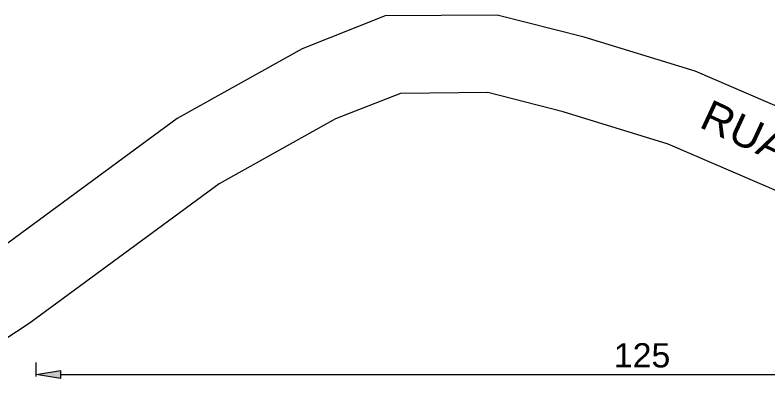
# Model space of a CAD drawing. Header units: metres. Extents: x 5 to 242, y -3 to 162.
# Drawn here: x 91.9 to 169.6, y 124 to 162.3 of the extents above; entities that cross this region are included whole.
import ezdxf

# ---------------------------------------------------------------- set-up
doc = ezdxf.new("R2010")
doc.units = ezdxf.units.M
doc.layers.add('1053_ARQ_BASE_MATADOURO_dwg', color=7, linetype='Continuous', lineweight=5, true_color=0x767676)
doc.layers.add('A-TEXTO1', color=7, linetype='Continuous', lineweight=5)
doc.styles.add('Arial_11', font='arial.ttf', dxfattribs={"height": 2.5})
doc.styles.add('Arial_8', font='arial.ttf', dxfattribs={"height": 3.169226})

# ---------------------------------------------------------------- blocks, each defined once
blk = doc.blocks.new('1053_ARQ_BASE_MATADOURO_dwg_arq geral tgov-4039641-TÉRREO 1_20')
at = {"lineweight": 5, "true_color": 0xaaaaaa}
blk.add_hatch(color=253, dxfattribs=at).paths.add_polyline_path([(-60, 41.568), (-62.5, 41.984), (-60, 42.401)])
at = {"color": 253, "lineweight": 5, "true_color": 0xaaaaaa}
for p, q in [((-62.5, 41.784), (-62.5, 43.234)), ((-62.5, 41.984), (-60, 42.401)), ((-60, 41.568), (-62.5, 41.984)), ((-60, 42.401), (-60, 41.568)), ((-60, 41.984), (60, 41.984))]:
    blk.add_line(p, q, dxfattribs=at)
at = {"color": 253, "lineweight": 5, "true_color": 0xaaaaaa, "flags": 128}
for points in [[(62.5, 48.711), (5.466, 73.29), (-5.99, 76.807), (-14.941, 79.089), (-26.488, 78.998), (-35.051, 75.611), (-47.963, 68.418), (-67.81, 53.824), (-79.08, 46.439)], [(62.5, 40), (2.701, 65.771), (-8.153, 69.103), (-15.913, 71.081), (-24.933, 71.01), (-31.618, 68.366), (-43.629, 61.675), (-63.244, 47.251), (-77.444, 37.947), (-79.08, 36.93)]]:
    blk.add_lwpolyline(points, dxfattribs=at)
at = {"lineweight": 5, "insert": (0, 45.228), "char_height": 2.5, "width": 6.97268, "attachment_point": 2, "line_spacing_factor": 0.941778, "style": 'Arial_11'}
blk.add_mtext('125', dxfattribs=at)
at = {"layer": 'A-TEXTO1', "insert": (7.106, 70.449), "char_height": 3.16923, "width": 44.24766, "attachment_point": 1, "rotation": 335.04578, "line_spacing_factor": 0.941778, "style": 'Arial_8'}
blk.add_mtext('RUA PROJETADA', dxfattribs=at)
blk = doc.blocks.new('1053_ARQ_BASE_MATADOURO_dwg-3625622-TÉRREO 1_20')
blk.add_blockref('1053_ARQ_BASE_MATADOURO_dwg_arq geral tgov-4039641-TÉRREO 1_20', (130.21, 83.186))

msp = doc.modelspace()

# ---------------------------------------------------------------- block references
at = {"layer": '1053_ARQ_BASE_MATADOURO_dwg', "color": 253, "true_color": 0xaaaaaa}
msp.add_blockref('1053_ARQ_BASE_MATADOURO_dwg-3625622-TÉRREO 1_20', (26.399, 0), dxfattribs=at)

doc.saveas('drawing.dxf')
